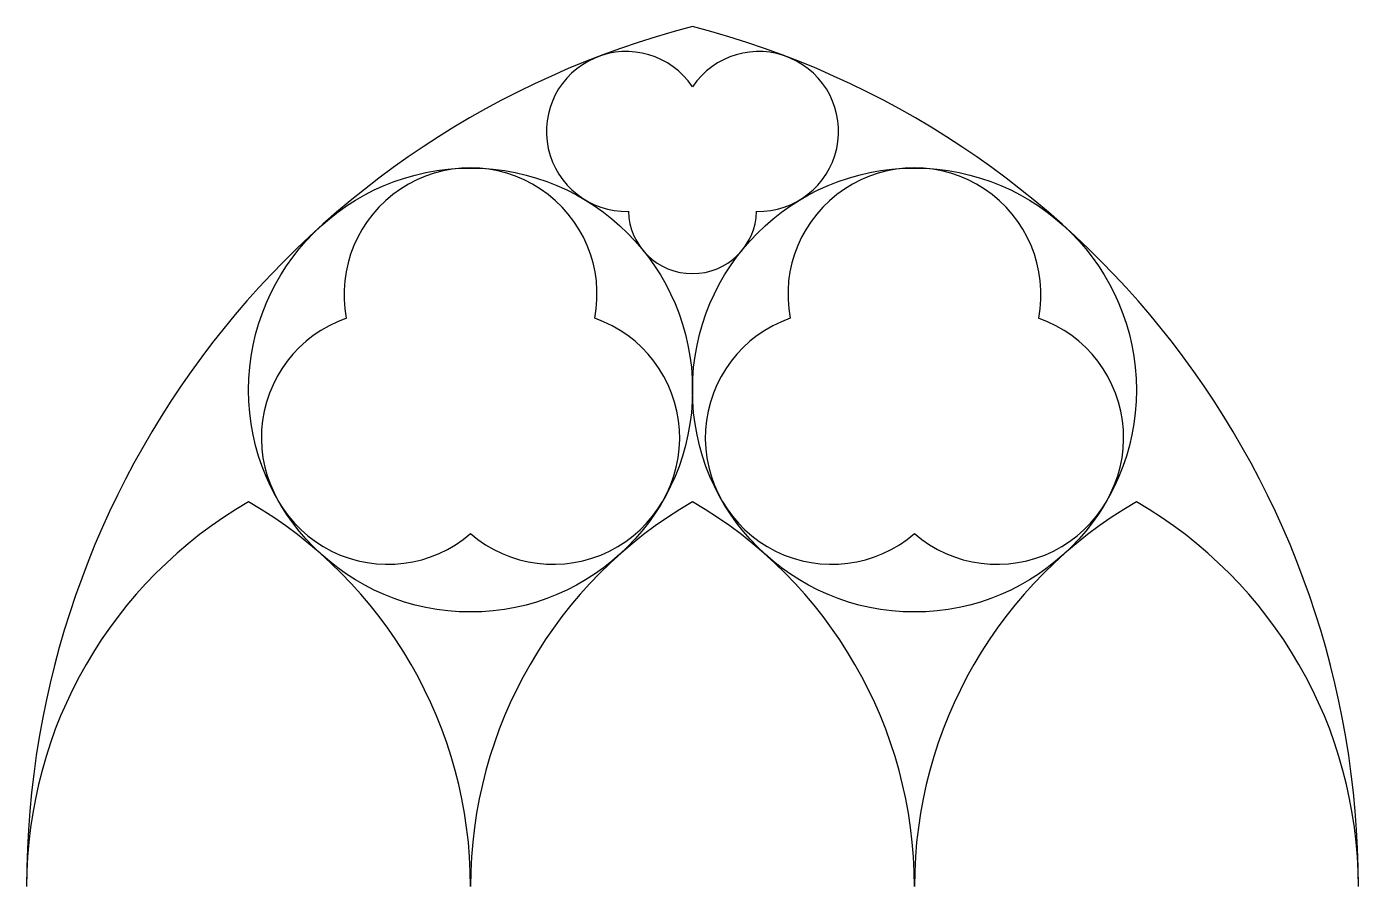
# Model space of a CAD drawing. Extents: x -75 to 75, y 0 to 97.
import ezdxf

# ---------------------------------------------------------------- set-up
doc = ezdxf.new("R2010")
doc.units = 0
doc.layers.add('MODELSKETCH_VISIBLE', color=7, linetype='CONTINUOUS')

msp = doc.modelspace()

# ---------------------------------------------------------------- linework, layer by layer
at = {"layer": 'MODELSKETCH_VISIBLE'}
for centre in [(-25, 55.9), (25, 55.9)]:
    msp.add_circle(centre, 25, dxfattribs=at)
for centre, radius, start, end in [((25, 0), 100, 104.4775, 180), ((-25, 0), 100, 0, 75.5225), ((-7.45, 85.02), 9, 34.0737, 271.4558), ((7.45, 85.02), 9, 268.5442, 145.9263), ((-25, 66.66), 14.25, 349.1715, 190.8285), ((25, 66.66), 14.25, 349.1715, 190.8285), ((0, 76.24), 7.23, 181.6832, 358.3168), ((-34.31, 50.52), 14.25, 109.1715, 310.8285), ((-15.69, 50.52), 14.25, 229.1715, 70.8285), ((15.69, 50.52), 14.25, 109.1715, 310.8285), ((34.31, 50.52), 14.25, 229.1715, 70.8285), ((-25, 0), 50, 120, 180), ((-75, 0), 50, 0, 60), ((25, 0), 50, 120, 180), ((-25, 0), 50, 0, 60), ((75, 0), 50, 120, 180), ((25, 0), 50, 0, 60)]:
    msp.add_arc(centre, radius, start, end, dxfattribs=at)

doc.saveas('drawing.dxf')
